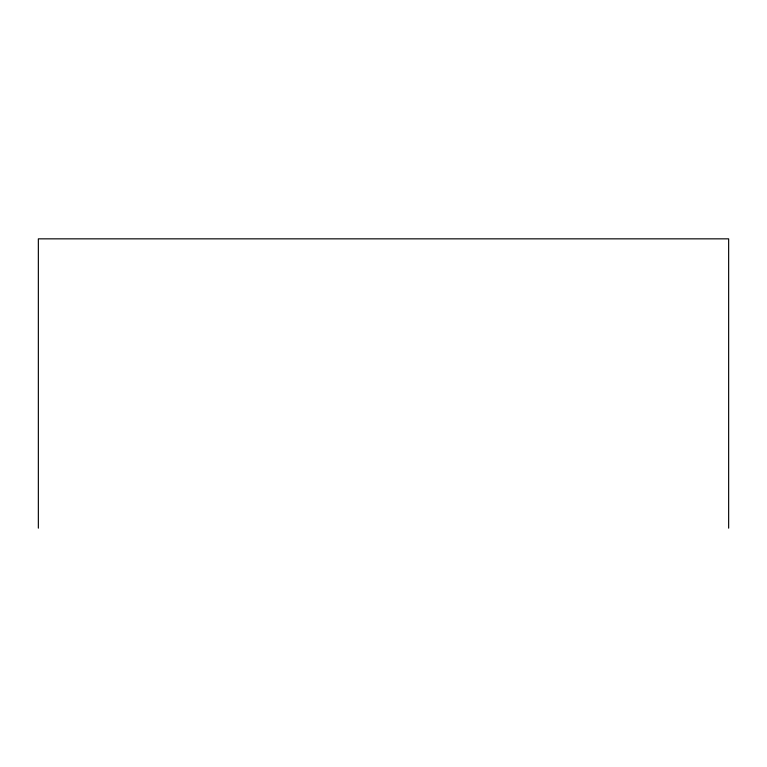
<?xml version="1.0" encoding="UTF-8"?>
<svg xmlns="http://www.w3.org/2000/svg" width="767" height="767" viewBox="0 0 767 767"><rect width="100%" height="100%" fill="white"/><g stroke="black" fill="none" stroke-linecap="round" stroke-linejoin="round"><path stroke-width="1.15" d="M728.65 528.156L728.65 238.844L38.35 238.844L38.35 528.156"/></g></svg>
